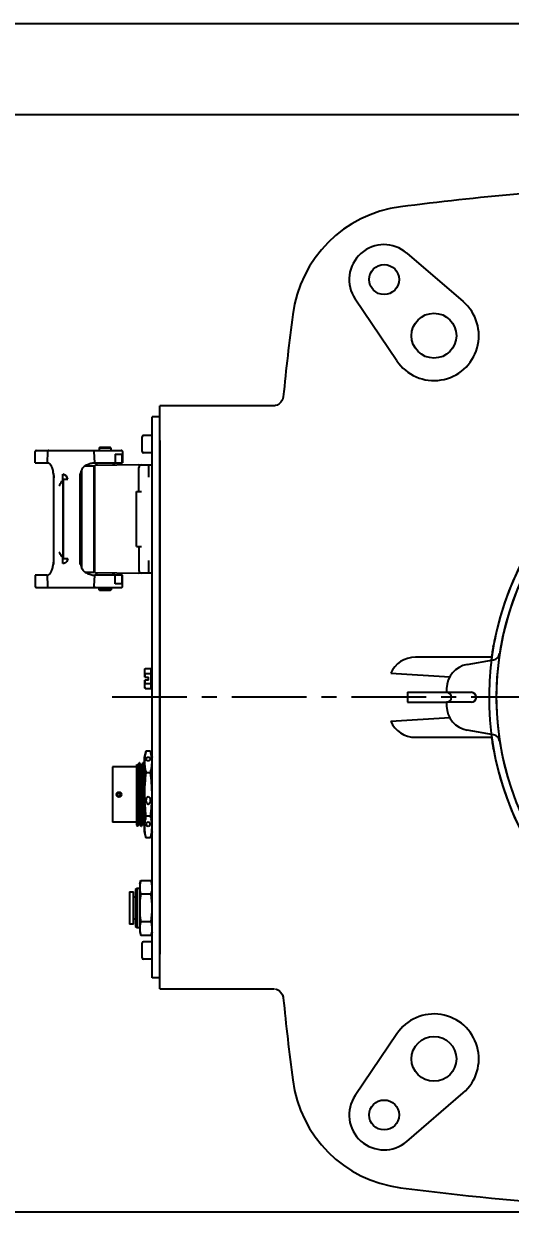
# Model space of a CAD drawing. Header units: millimetres. Extents: x 4086 to 10416, y 123 to 1549.
# Drawn here: x 6934.1 to 6982.8, y 425.5 to 544.6 of the extents above; entities that cross this region are included whole.
import ezdxf

# ---------------------------------------------------------------- set-up
doc = ezdxf.new("R2010")
doc.units = ezdxf.units.MM
doc.linetypes.add('CENTER', pattern=[0.6, 0.375, -0.075, 0.075, -0.075])
for name, color, linetype in [('中心线', 7, 'Continuous'), ('外形图', 7, 'Continuous'), ('尺寸标注', 7, 'Continuous')]:
    doc.layers.add(name, color=color, linetype=linetype)
doc.styles.add('思源黑', font='SourceHanSansCN-Normal.ttf')
doc.dimstyles.new('尺寸标注_1_4比例中六', dxfattribs={"dimtxt": 10, "dimasz": 8, "dimexe": 2, "dimexo": 1.5, "dimgap": 1, "dimtad": 1, "dimdec": 1, "dimlfac": 4, "dimdsep": 46, "dimtxsty": '思源黑', "dimcen": 0.09, "dimadec": 0, "dimazin": 0, "dimtp": 0.01, "dimtm": 0.01, "dimtfac": 1, "dimtdec": 1, "dimtofl": 0, "dimtmove": 0, "dimatfit": 3, "dimfxl": 1, "dimtolj": 1, "dimarcsym": 0})

# ---------------------------------------------------------------- blocks, each defined once
blk = doc.blocks.new('*D816')
at = {"layer": 'Defpoints', "color": 0}
for p in [(6872.97, 544.6), (7000.23, 544.6), (7008.47, 425.46)]:
    blk.add_point(p, dxfattribs=at)
at = {"layer": '尺寸标注', "color": 0, "lineweight": -2}
for p, q in [((6998.73, 544.6), (6870.97, 544.6)), ((6872.97, 433.46), (6872.97, 536.6)), ((7006.97, 425.46), (6870.97, 425.46))]:
    blk.add_line(p, q, dxfattribs=at)
at = {"layer": '尺寸标注', "color": 0}
for points in [[(6874.3, 536.6), (6871.64, 536.6), (6872.97, 544.6)], [(6871.64, 433.46), (6874.3, 433.46), (6872.97, 425.46)]]:
    blk.add_solid(points, dxfattribs=at)
at = {"layer": '尺寸标注', "color": 0, "insert": (6866.79, 485.03), "char_height": 10, "attachment_point": 5, "rotation": 90, "style": '思源黑'}
blk.add_mtext('\\A1;476.5', dxfattribs=at)
blk = doc.blocks.new('*D817')
at = {"layer": 'Defpoints', "color": 0}
for p in [(6899.27, 535.45), (7038.74, 535.45), (7009.2, 425.45)]:
    blk.add_point(p, dxfattribs=at)
at = {"layer": '尺寸标注', "color": 0, "lineweight": -2}
for p, q in [((7037.24, 535.45), (6897.27, 535.45)), ((6899.27, 433.45), (6899.27, 527.45)), ((7007.7, 425.45), (6897.27, 425.45))]:
    blk.add_line(p, q, dxfattribs=at)
at = {"layer": '尺寸标注', "color": 0}
for points in [[(6900.61, 527.45), (6897.94, 527.45), (6899.27, 535.45)], [(6897.94, 433.45), (6900.61, 433.45), (6899.27, 425.45)]]:
    blk.add_solid(points, dxfattribs=at)
at = {"layer": '尺寸标注', "color": 0, "insert": (6893.1, 480.45), "char_height": 10, "attachment_point": 5, "rotation": 90, "style": '思源黑'}
blk.add_mtext('\\A1;440', dxfattribs=at)

msp = doc.modelspace()

# ---------------------------------------------------------------- linework, layer by layer
at = {"layer": '中心线', "linetype": 'CENTER', "ltscale": 20}
msp.add_line((7238.425, 477.078), (6941.751, 477.078), dxfattribs=at)
at = {"layer": '外形图', "linetype": 'Continuous'}
for p, q in [((6972.483, 521.605), (6978.136, 516.738)), ((6971.469, 510.812), (6967.298, 516.996)), ((6946.95, 448.953), (6946.95, 505.203)), ((6947.7, 505.203), (6946.95, 505.203)), ((6947.7, 447.855), (6947.7, 506.302)), ((6959.207, 506.302), (6947.7, 506.302)), ((6959.22, 506.303), (6959.206, 506.302)), ((6945.95, 501.703), (6945.95, 503.203)), ((6946.95, 503.328), (6946.075, 503.328)), ((6947.7, 502.819), (6947.7, 451.337)), ((6935.225, 500.592), (6935.225, 501.703)), ((6935.35, 501.828), (6943.849, 501.828)), ((6936.453, 501.703), (6936.421, 500.592)), ((6936.453, 501.703), (6936.467, 501.703)), ((6941.088, 501.702), (6941.14, 501.703)), ((6941.211, 500.592), (6941.14, 501.703)), ((6941.675, 502.103), (6941.625, 502.053)), ((6941.625, 502.053), (6941.625, 501.828)), ((6942.825, 502.053), (6941.625, 502.053)), ((6942.775, 502.103), (6941.675, 502.103)), ((6942.825, 502.053), (6942.775, 502.103)), ((6942.825, 501.828), (6942.825, 502.053)), ((6943.975, 501.703), (6943.975, 500.592)), ((6935.225, 500.592), (6936.421, 500.592)), ((6941.211, 500.592), (6943.975, 500.592)), ((6941.238, 500.329), (6941.502, 500.592)), ((6942.947, 500.592), (6943.189, 500.351)), ((6943.238, 501.442), (6943.238, 500.592)), ((6943.238, 501.442), (6943.944, 501.442)), ((6943.944, 500.592), (6943.944, 501.442)), ((6946.95, 501.578), (6946.075, 501.578)), ((6937.102, 490.398), (6937.102, 499.509)), ((6939.727, 490.397), (6939.727, 499.509)), ((6939.851, 499.797), (6939.851, 490.109)), ((6940.199, 500.272), (6941.125, 500.272)), ((6941.125, 489.634), (6941.125, 500.272)), ((6941.125, 500.009), (6941.187, 500.009)), ((6945.625, 500.378), (6941.187, 500.328)), ((6941.187, 489.578), (6941.187, 500.328)), ((6945.624, 500.378), (6945.623, 500.378)), ((6945.625, 500.378), (6946.625, 500.378)), ((6945.625, 497.703), (6945.625, 500.128)), ((6946.625, 499.127), (6946.625, 500.376)), ((6946.625, 500.376), (6946.95, 500.376)), ((6937.977, 498.924), (6937.927, 498.92)), ((6937.927, 498.92), (6938.022, 498.914)), ((6938.022, 498.914), (6937.927, 498.907)), ((6937.927, 498.907), (6938.022, 498.901)), ((6938.022, 498.901), (6937.927, 498.893)), ((6937.927, 498.893), (6938.022, 498.887)), ((6938.022, 498.887), (6937.927, 498.88)), ((6937.927, 498.88), (6938.022, 498.874)), ((6938.022, 498.874), (6937.927, 498.866)), ((6937.927, 498.866), (6938.022, 498.86)), ((6938.022, 498.86), (6937.927, 498.853)), ((6937.927, 498.853), (6938.022, 498.847)), ((6938.022, 498.847), (6937.927, 498.84)), ((6937.927, 498.84), (6938.022, 498.833)), ((6938.022, 498.833), (6937.927, 498.826)), ((6937.927, 498.826), (6938.022, 498.82)), ((6938.022, 498.82), (6937.927, 498.813)), ((6937.927, 498.813), (6937.979, 498.809)), ((6938.022, 498.806), (6937.927, 498.799)), ((6937.927, 498.799), (6938.022, 498.793)), ((6938.022, 498.793), (6937.927, 498.786)), ((6937.927, 498.786), (6937.977, 498.783)), ((6937.977, 498.917), (6937.977, 498.932)), ((6937.977, 498.774), (6937.977, 498.783)), ((6937.977, 498.77), (6937.977, 491.136)), ((6938.022, 498.914), (6938.022, 490.992)), ((6945.375, 492.203), (6945.375, 497.703)), ((6945.375, 497.703), (6945.875, 497.703)), ((6939.814, 494.89), (6939.727, 494.905)), ((6939.814, 494.529), (6939.727, 494.513)), ((6939.814, 494.463), (6939.727, 494.479)), ((6939.814, 494.452), (6939.727, 494.463)), ((6939.814, 494.923), (6939.732, 494.937)), ((6939.814, 494.529), (6939.814, 494.923)), ((6939.814, 494.004), (6939.814, 494.463)), ((6939.814, 494.398), (6939.727, 494.413)), ((6939.814, 494.004), (6939.727, 493.988)), ((6939.814, 493.479), (6939.727, 493.494)), ((6939.727, 493.398), (6939.814, 493.413)), ((6939.814, 493.249), (6939.727, 493.265)), ((6939.814, 493.282), (6939.732, 493.296)), ((6939.814, 493.413), (6939.814, 493.479)), ((6939.814, 492.888), (6939.814, 493.282)), ((6939.814, 492.888), (6939.727, 492.873)), ((6939.814, 492.363), (6939.727, 492.379)), ((6939.814, 492.035), (6939.814, 492.363)), ((6945.375, 492.203), (6945.875, 492.203)), ((6945.625, 492.203), (6945.625, 489.778)), ((6937.977, 491.124), (6937.927, 491.121)), ((6937.927, 491.121), (6938.022, 491.113)), ((6938.022, 491.113), (6937.927, 491.107)), ((6937.927, 491.107), (6938.022, 491.1)), ((6937.979, 491.097), (6937.927, 491.094)), ((6937.927, 491.094), (6938.022, 491.087)), ((6938.022, 491.087), (6937.927, 491.08)), ((6937.927, 491.08), (6938.022, 491.073)), ((6938.022, 491.073), (6937.927, 491.067)), ((6937.927, 491.067), (6938.022, 491.06)), ((6938.022, 491.06), (6937.927, 491.053)), ((6937.927, 491.053), (6938.022, 491.046)), ((6938.022, 491.046), (6937.927, 491.04)), ((6937.927, 491.04), (6938.022, 491.033)), ((6938.022, 491.033), (6937.927, 491.027)), ((6937.927, 491.027), (6938.022, 491.019)), ((6938.022, 491.019), (6937.927, 491.013)), ((6937.927, 491.013), (6938.022, 491.006)), ((6938.022, 491.006), (6937.927, 491)), ((6937.927, 491), (6938.022, 490.992)), ((6938.022, 490.992), (6937.927, 490.986)), ((6937.927, 490.986), (6937.977, 490.982)), ((6937.977, 491.124), (6937.977, 491.133)), ((6937.977, 490.975), (6937.977, 490.989)), ((6937.977, 490.975), (6938.477, 490.975)), ((6937.977, 490.94), (6937.977, 490.972)), ((6939.814, 492.035), (6939.727, 492.02)), ((6939.814, 491.904), (6939.727, 491.919)), ((6939.814, 491.608), (6939.727, 491.593)), ((6939.814, 491.444), (6939.727, 491.46)), ((6939.814, 491.379), (6939.727, 491.363)), ((6939.814, 491.116), (6939.727, 491.132)), ((6939.814, 491.051), (6939.727, 491.035)), ((6939.814, 491.576), (6939.732, 491.561)), ((6939.814, 491.576), (6939.814, 491.904)), ((6939.814, 491.051), (6939.814, 491.444)), ((6941.187, 489.897), (6941.125, 489.897)), ((6946.625, 489.531), (6946.625, 490.779)), ((6935.225, 489.314), (6935.225, 488.203)), ((6936.421, 489.314), (6935.225, 489.314)), ((6936.421, 489.314), (6936.453, 488.203)), ((6940.199, 489.634), (6941.125, 489.634)), ((6941.14, 488.203), (6941.211, 489.314)), ((6941.187, 489.578), (6945.625, 489.528)), ((6943.975, 489.314), (6941.211, 489.314)), ((6941.238, 489.578), (6941.502, 489.314)), ((6942.947, 489.314), (6943.189, 489.556)), ((6943.238, 488.464), (6943.238, 489.314)), ((6943.944, 488.464), (6943.944, 489.314)), ((6943.975, 488.203), (6943.975, 489.314)), ((6945.623, 489.528), (6945.624, 489.528)), ((6946.625, 489.528), (6945.625, 489.528)), ((6946.95, 489.531), (6946.625, 489.531)), ((6935.35, 488.078), (6943.849, 488.078)), ((6936.467, 488.204), (6936.453, 488.203)), ((6941.14, 488.203), (6941.088, 488.204)), ((6941.625, 487.853), (6941.625, 488.078)), ((6941.675, 487.803), (6941.625, 487.853)), ((6942.825, 487.853), (6941.625, 487.853)), ((6941.675, 487.803), (6942.775, 487.803)), ((6942.825, 487.853), (6942.775, 487.803)), ((6942.825, 488.078), (6942.825, 487.853)), ((6943.944, 488.464), (6943.238, 488.464)), ((6980.974, 481.09), (6973.348, 481.09)), ((6978.526, 480.363), (6981.174, 480.83)), ((6946.2, 479.828), (6946.236, 479.964)), ((6946.2, 479.103), (6946.2, 479.828)), ((6946.2, 479.103), (6946.575, 479.103)), ((6946.236, 479.964), (6946.825, 479.964)), ((6946.236, 479.458), (6946.825, 479.458)), ((6946.575, 478.803), (6946.575, 479.103)), ((6946.825, 479.964), (6946.825, 477.943)), ((6946.95, 479.828), (6946.825, 479.828)), ((6970.884, 479.483), (6976.785, 479.122)), ((6946.2, 478.078), (6946.2, 478.803)), ((6946.575, 478.803), (6946.2, 478.803)), ((6946.2, 478.078), (6946.236, 477.943)), ((6946.236, 478.448), (6946.825, 478.448)), ((6946.236, 477.943), (6946.825, 477.943)), ((6946.95, 478.078), (6946.825, 478.078)), ((6972.54, 477.578), (6972.54, 476.578)), ((6972.54, 477.578), (6976.45, 477.578)), ((6972.54, 476.578), (6976.45, 476.578)), ((6976.453, 477.578), (6978.95, 477.578)), ((6978.95, 476.578), (6976.453, 476.578)), ((6970.884, 474.674), (6976.79, 475.035)), ((6973.348, 473.066), (6980.974, 473.066)), ((6981.174, 473.326), (6978.526, 473.793)), ((6981.785, 472.702), (6981.782, 472.719)), ((6946.326, 471.684), (6946.156, 471.049)), ((6946.156, 471.049), (6946.156, 463.607)), ((6946.78, 471.684), (6946.326, 471.684)), ((6946.78, 471.684), (6946.95, 471.049)), ((6942.981, 470.106), (6942.981, 464.55)), ((6945.356, 470.106), (6942.981, 470.106)), ((6945.419, 464.243), (6945.419, 470.352)), ((6945.47, 470.265), (6945.419, 470.352)), ((6945.468, 470.266), (6945.512, 470.266)), ((6945.647, 470.502), (6945.511, 470.267)), ((6945.648, 470.503), (6945.647, 470.502)), ((6945.684, 470.503), (6945.648, 470.503)), ((6945.684, 470.503), (6945.685, 470.502)), ((6945.821, 470.266), (6945.685, 470.502)), ((6945.82, 470.266), (6945.865, 470.266)), ((6945.822, 470.265), (6945.821, 470.266)), ((6946, 470.502), (6945.864, 470.267)), ((6946.001, 470.503), (6946, 470.502)), ((6946.037, 470.503), (6946.001, 470.503)), ((6946.037, 470.503), (6946.038, 470.502)), ((6946.156, 470.298), (6946.038, 470.502)), ((6946.184, 470.268), (6946.185, 470.266)), ((6946.185, 470.266), (6946.185, 470.263)), ((6946.78, 469.506), (6946.326, 469.506)), ((6945.456, 465.399), (6945.456, 464.285)), ((6946.78, 465.151), (6946.326, 465.151)), ((6945.356, 464.55), (6942.981, 464.55)), ((6945.419, 464.243), (6945.47, 464.155)), ((6945.472, 464.153), (6945.47, 464.155)), ((6945.507, 464.153), (6945.472, 464.153)), ((6945.507, 464.153), (6945.509, 464.155)), ((6945.509, 464.155), (6945.645, 464.39)), ((6945.644, 464.39), (6945.688, 464.39)), ((6945.686, 464.392), (6945.687, 464.39)), ((6945.687, 464.39), (6945.823, 464.155)), ((6945.825, 464.153), (6945.823, 464.155)), ((6945.86, 464.153), (6945.825, 464.153)), ((6945.86, 464.153), (6945.862, 464.155)), ((6945.862, 464.155), (6945.998, 464.39)), ((6945.997, 464.39), (6946.039, 464.39)), ((6946.039, 464.392), (6946.04, 464.39)), ((6946.04, 464.39), (6946.156, 464.19)), ((6946.156, 463.607), (6946.326, 462.973)), ((6946.171, 464.155), (6946.171, 464.153)), ((6946.95, 463.607), (6946.78, 462.973)), ((6946.935, 464.154), (6946.935, 464.155)), ((6946.78, 462.973), (6946.326, 462.973)), ((6945.7, 458.328), (6945.798, 458.696)), ((6945.798, 458.696), (6946.851, 458.696)), ((6946.95, 458.328), (6946.851, 458.696)), ((6944.687, 457.578), (6944.687, 454.328)), ((6944.687, 457.578), (6945.062, 457.578)), ((6945.062, 454.328), (6945.062, 457.578)), ((6945.287, 457.8), (6945.44, 457.953)), ((6945.287, 457.8), (6945.287, 454.107)), ((6945.44, 457.953), (6945.44, 453.953)), ((6945.44, 457.953), (6945.7, 457.953)), ((6945.7, 458.328), (6945.7, 453.578)), ((6945.062, 457.072), (6945.287, 457.072)), ((6946.851, 457.324), (6945.798, 457.324)), ((6945.062, 454.328), (6944.687, 454.328)), ((6945.287, 454.834), (6945.062, 454.834)), ((6945.44, 453.953), (6945.287, 454.107)), ((6945.7, 453.953), (6945.44, 453.953)), ((6946.851, 454.582), (6945.798, 454.582)), ((6945.7, 453.578), (6945.798, 453.211)), ((6946.851, 453.211), (6945.798, 453.211)), ((6946.95, 453.578), (6946.851, 453.211)), ((6945.95, 450.953), (6945.95, 452.453)), ((6946.95, 452.578), (6946.075, 452.578)), ((6946.95, 450.828), (6946.075, 450.828)), ((6947.7, 448.953), (6946.95, 448.953)), ((6947.7, 447.854), (6959.207, 447.854)), ((6959.313, 447.84), (6959.478, 447.785)), ((6960.092, 446.944), (6960.091, 446.948)), ((6971.469, 443.344), (6967.298, 437.16)), ((6972.483, 432.551), (6978.136, 437.418))]:
    msp.add_line(p, q, dxfattribs=at)
for points in [[(6959.474, 506.37), (6959.311, 506.316), (6959.22, 506.303)], [(6960.092, 507.211), (6960.085, 507.16), (6960.007, 506.9), (6959.86, 506.663), (6959.67, 506.483), (6959.474, 506.37)], [(6959.478, 447.785), (6959.671, 447.673), (6959.857, 447.497), (6960.004, 447.263), (6960.084, 447.002), (6960.091, 446.948)]]:
    msp.add_lwpolyline(points, dxfattribs=at)
for centre, radius in [((6970.2, 518.953), 1.5), ((6975.2, 513.328), 2.25), ((6946.549, 470.89), 0.197), ((6943.616, 467.328), 0.248), ((6943.616, 467.328), 0.149), ((6975.2, 440.828), 2.25), ((6970.2, 435.203), 1.5)]:
    msp.add_circle(centre, radius, dxfattribs=at)
for centre, radius, start, end in [((7010.2, 228.703), 300, 92.85325, 97.34693), ((6973.435, 513.843), 12.5, 97.34693, 172.65307), ((6970.2, 518.953), 3.5, 49.26917, 213.99791), ((6975.2, 513.328), 4.5, 213.99791, 49.26917), ((7258.575, 477.078), 300, 172.65307, 174.23512), ((6946.075, 503.203), 0.125, 90, 180), ((6935.35, 501.703), 0.125, 90, 180), ((6943.85, 501.703), 0.125, 0, 90.01563), ((6946.075, 501.703), 0.125, 180, 270), ((6932.181, 498.689), 4.929, 10.24043, 10.73805), ((6931.166, 498.509), 5.96, 8.85821, 10.21049), ((6937.976, 498.932), 0.501, 359.93091, 89.92913), ((6942.617, 499.028), 2.876, 169.21827, 170.98141), ((6942.137, 499.118), 2.388, 168.77852, 169.17097), ((6945.875, 500.128), 0.25, 90, 180), ((7010.2, 477.078), 29.483, 135.00693, 169.80534), ((7010.2, 477.078), 28.75, 136.37776, 251.9998), ((6932.186, 491.217), 4.924, 349.24749, 349.75977), ((6931.166, 491.398), 5.96, 349.78946, 351.14174), ((6942.578, 490.871), 2.836, 189.15677, 190.78682), ((6942.107, 490.783), 2.358, 190.82369, 191.41625), ((6945.875, 489.778), 0.25, 180, 270), ((6935.35, 488.203), 0.125, 180, 270), ((6943.85, 488.203), 0.125, 269.98437, 0), ((7010.2, 477.078), 29.5, 170.17757, 172.77387), ((6980.055, 482.5), 1.145, 340.14979, 349.78331), ((6981.043, 481.569), 0.75, 280, 351.24451), ((6978.96, 477.901), 2.5, 100, 178.49084), ((6947.476, 479.791), 1.284, 192.81799, 194.99382), ((6947.476, 478.116), 1.284, 165.00618, 167.18201), ((7010.2, 477.078), 33.75, 178.49084, 179.15114), ((6976.45, 477.078), 0.5, 270, 90), ((7010.2, 477.078), 33.75, 180.84886, 181.50916), ((6978.95, 477.078), 0.5, 270, 90), ((6978.96, 476.255), 2.5, 181.50916, 260), ((7010.2, 477.078), 29.5, 187.22613, 189.82243), ((6981.043, 472.588), 0.75, 10.04345, 80), ((6980.055, 471.657), 1.145, 10.21669, 19.85021), ((7010.2, 477.078), 29.483, 190.19466, 252.44148), ((6945.356, 470.17), 0.0635, 270, 0), ((7512.622, 477.041), 566.58, 180.98229, 181.15096), ((6945.356, 464.487), 0.0635, 0, 90), ((6946.075, 452.453), 0.125, 90, 180), ((6946.075, 450.953), 0.125, 180, 270), ((7258.575, 477.078), 300, 185.76488, 187.34693), ((6975.2, 440.828), 4.5, 310.73083, 146.00209), ((6973.435, 440.314), 12.5, 187.34693, 262.65307), ((6970.2, 435.203), 3.5, 146.00209, 310.73083), ((7010.2, 725.453), 300, 262.65307, 269.66886)]:
    msp.add_arc(centre, radius, start, end, dxfattribs=at)
at = {"layer": '外形图'}
for radius, start, end in [(29.483, 134.88566, 302.49417), (28.75, 136.35999, 303.5043)]:
    msp.add_arc((7010.2, 477.078), radius, start, end, dxfattribs=at)
at = {"layer": '外形图', "linetype": 'Continuous'}
for centre, major_axis, ratio, start_param, end_param in [((6973.38, 478.589), (2.65, -0.254), 0.9391871, 1.6725996, 2.8778315), ((6973.38, 475.568), (2.65, 0.254), 0.9391871, 3.4053538, 4.6105857), ((6946.549, 464.357), (0.197, 0), 1, 2.8758088, 4.712389), ((6946.549, 464.357), (0, 0.197), 1, 0, 1.3050125), ((6946.549, 464.357), (0.197, 0), 1, 0.2582287, 1.5707963), ((6946.549, 464.357), (0, 0.197), 1, 3.1415927, 4.9706177)]:
    msp.add_ellipse(centre, major_axis=major_axis, ratio=ratio, start_param=start_param, end_param=end_param, dxfattribs=at)
msp.add_ellipse((6946.549, 466.738), major_axis=(0, 0.394), ratio=0.5, dxfattribs=at)
for points, knots in [([(6936.572, 501.828), (6936.542, 501.828), (6936.477, 501.8), (6936.453, 501.735), (6936.453, 501.703)], [0, 0, 0, 0, 4354.3779918, 8843.4489036, 8843.4489036, 8843.4489036, 8843.4489036]), ([(6941.034, 501.828), (6941.062, 501.828), (6941.122, 501.796), (6941.14, 501.734), (6941.14, 501.703)], [0, 0, 0, 0, 4218.0583098, 8955.1762974, 8955.1762974, 8955.1762974, 8955.1762974]), ([(6936.421, 500.592), (6936.487, 500.592), (6936.639, 500.53), (6936.81, 500.316), (6936.939, 499.995), (6936.998, 499.746), (6937.024, 499.607)], [0, 0, 0, 0, 2550.3953371, 5883.1622169, 10283.2957374, 15701.6135429, 15701.6135429, 15701.6135429, 15701.6135429]), ([(6939.795, 499.582), (6939.828, 499.753), (6939.912, 500.005), (6940.146, 500.25), (6940.355, 500.372), (6940.575, 500.464), (6940.857, 500.552), (6941.072, 500.592), (6941.211, 500.592)], [0, 0, 0, 0, 6279.1875765, 9174.245251, 12075.1449587, 14961.3205086, 17758.0280432, 22758.1058588, 22758.1058588, 22758.1058588, 22758.1058588]), ([(6937.977, 498.967), (6937.979, 499.028), (6937.975, 499.184), (6937.977, 499.339), (6937.977, 499.433)], [0, 0, 0, 0, 3507.0602967, 8897.8650485, 8897.8650485, 8897.8650485, 8897.8650485]), ([(6937.638, 498.278), (6937.663, 498.336), (6937.72, 498.445), (6937.785, 498.55), (6937.811, 498.604)], [0, 0, 0, 0, 4560.850059, 8896.8455982, 8896.8455982, 8896.8455982, 8896.8455982]), ([(6937.811, 498.604), (6937.821, 498.626), (6937.858, 498.695), (6937.922, 498.757), (6937.977, 498.77)], [0, 0, 0, 0, 2658.9699083, 8899.3661122, 8899.3661122, 8899.3661122, 8899.3661122]), ([(6937.977, 498.934), (6937.974, 498.937), (6937.976, 498.949), (6937.976, 498.96), (6937.977, 498.967)], [0, 0, 0, 0, 2961.1829491, 8900.6169033, 8900.6169033, 8900.6169033, 8900.6169033]), ([(6937.977, 498.933), (6937.977, 498.933), (6937.976, 498.933), (6937.975, 498.934), (6937.975, 498.934)], [0, 0, 0, 0, 3297.8955213, 8900.7868956, 8900.7868956, 8900.7868956, 8900.7868956]), ([(6937.977, 498.932), (6937.977, 498.932), (6937.977, 498.932), (6937.977, 498.933), (6937.977, 498.933)], [0, 0, 0, 0, 4975.8107807, 8900.8200226, 8900.8200226, 8900.8200226, 8900.8200226]), ([(6937.978, 498.932), (6937.98, 498.936), (6937.992, 498.933), (6937.999, 498.932), (6938.003, 498.932)], [0, 0, 0, 0, 5607.0352454, 8901.0247666, 8901.0247666, 8901.0247666, 8901.0247666]), ([(6938.003, 498.932), (6938.006, 498.931), (6938.024, 498.931), (6938.042, 498.932), (6938.056, 498.932)], [0, 0, 0, 0, 1791.1814739, 8901.7441375, 8901.7441375, 8901.7441375, 8901.7441375]), ([(6938.056, 498.932), (6938.083, 498.932), (6938.223, 498.931), (6938.363, 498.932), (6938.477, 498.932)], [0, 0, 0, 0, 1694.114976, 8904.9938468, 8904.9938468, 8904.9938468, 8904.9938468]), ([(6937.811, 491.302), (6937.785, 491.356), (6937.72, 491.461), (6937.663, 491.571), (6937.638, 491.628)], [0, 0, 0, 0, 4361.4825224, 8949.0648673, 8949.0648673, 8949.0648673, 8949.0648673]), ([(6937.977, 491.136), (6937.96, 491.14), (6937.886, 491.173), (6937.837, 491.245), (6937.811, 491.302)], [0, 0, 0, 0, 1896.6863213, 8956.5962329, 8956.5962329, 8956.5962329, 8956.5962329]), ([(6937.977, 490.473), (6937.977, 490.523), (6937.976, 490.678), (6937.977, 490.834), (6937.977, 490.94)], [0, 0, 0, 0, 2843.9347449, 8961.7513412, 8961.7513412, 8961.7513412, 8961.7513412]), ([(6938.477, 490.975), (6938.476, 490.847), (6938.393, 490.643), (6938.173, 490.503), (6938.042, 490.469), (6937.977, 490.473)], [0, 0, 0, 0, 6238.7335047, 9416.2547296, 12585.3363375, 12585.3363375, 12585.3363375, 12585.3363375]), ([(6936.421, 489.314), (6936.487, 489.314), (6936.639, 489.376), (6936.81, 489.59), (6936.938, 489.91), (6936.997, 490.16), (6937.024, 490.298)], [0, 0, 0, 0, 2574.6093234, 5938.3052694, 10378.6922666, 15846.8629326, 15846.8629326, 15846.8629326, 15846.8629326]), ([(6939.796, 490.317), (6939.83, 490.147), (6939.915, 489.897), (6940.15, 489.654), (6940.425, 489.494), (6940.78, 489.37), (6941.073, 489.314), (6941.211, 489.314)], [0, 0, 0, 0, 5409.6873761, 7907.5099328, 10411.6386609, 15308.9872671, 19623.4102409, 19623.4102409, 19623.4102409, 19623.4102409]), ([(6936.453, 488.203), (6936.453, 488.172), (6936.477, 488.106), (6936.542, 488.078), (6936.572, 488.078)], [0, 0, 0, 0, 4540.733544, 8945.1997825, 8945.1997825, 8945.1997825, 8945.1997825]), ([(6941.14, 488.203), (6941.14, 488.172), (6941.122, 488.11), (6941.062, 488.078), (6941.034, 488.078)], [0, 0, 0, 0, 4791.3287568, 9057.7971499, 9057.7971499, 9057.7971499, 9057.7971499]), ([(6946.2, 479.711), (6946.2, 479.732), (6946.203, 479.817), (6946.219, 479.902), (6946.236, 479.964)], [0, 0, 0, 0, 2294.2611644, 9252.1494433, 9252.1494433, 9252.1494433, 9252.1494433]), ([(6946.224, 479.506), (6946.22, 479.523), (6946.206, 479.59), (6946.2, 479.659), (6946.2, 479.711)], [0, 0, 0, 0, 2335.0499405, 9254.2036898, 9254.2036898, 9254.2036898, 9254.2036898]), ([(6946.2, 478.195), (6946.2, 478.213), (6946.202, 478.282), (6946.213, 478.35), (6946.224, 478.401)], [0, 0, 0, 0, 2303.1395836, 9265.2560345, 9265.2560345, 9265.2560345, 9265.2560345]), ([(6946.236, 477.943), (6946.233, 477.954), (6946.221, 477.999), (6946.212, 478.045), (6946.208, 478.079)], [0, 0, 0, 0, 2334.5173412, 9268.2095312, 9268.2095312, 9268.2095312, 9268.2095312]), ([(6946.326, 471.684), (6946.295, 471.567), (6946.239, 471.333), (6946.185, 470.979), (6946.163, 470.623), (6946.174, 470.386), (6946.184, 470.268)], [0, 0, 0, 0, 4182.6736643, 8319.0016184, 12425.328695, 16529.2661306, 16529.2661306, 16529.2661306, 16529.2661306]), ([(6946.921, 470.267), (6946.932, 470.385), (6946.942, 470.622), (6946.921, 470.978), (6946.866, 471.333), (6946.811, 471.567), (6946.78, 471.684)], [0, 0, 0, 0, 4113.2087999, 8228.7467509, 12374.3403414, 16566.4102005, 16566.4102005, 16566.4102005, 16566.4102005]), ([(6945.573, 466.439), (6945.569, 466.66), (6945.562, 466.994), (6945.554, 467.441), (6945.547, 467.776), (6945.541, 468.106), (6945.534, 468.425), (6945.528, 468.73), (6945.522, 469.016), (6945.515, 469.28), (6945.509, 469.518), (6945.503, 469.698), (6945.499, 469.827), (6945.496, 469.912), (6945.492, 469.988), (6945.489, 470.055), (6945.486, 470.113), (6945.483, 470.162), (6945.48, 470.197), (6945.478, 470.22), (6945.476, 470.233), (6945.475, 470.245), (6945.473, 470.254), (6945.471, 470.26), (6945.47, 470.264), (6945.47, 470.265)], [0, 0, 0, 0, 14723.4378081, 22234.3272435, 29711.9985609, 37057.0965149, 44172.0648305, 50962.5317829, 57338.1741103, 63214.3924806, 68513.3580051, 73164.5303282, 75227.660726, 77106.3494299, 78794.6979256, 80286.9241313, 81578.0491623, 82664.2249343, 83541.7878218, 83901.4540111, 84208.1489445, 84461.7816448, 84662.3681849, 84810.1864124, 84906.3789718, 84906.3789718, 84906.3789718, 84906.3789718]), ([(6945.512, 470.266), (6945.512, 470.266), (6945.514, 470.265), (6945.514, 470.263), (6945.516, 470.26), (6945.517, 470.254), (6945.519, 470.245), (6945.52, 470.234), (6945.523, 470.214), (6945.525, 470.183), (6945.529, 470.138), (6945.532, 470.083), (6945.535, 470.019), (6945.538, 469.945), (6945.542, 469.863), (6945.545, 469.772), (6945.548, 469.672), (6945.553, 469.524), (6945.558, 469.32), (6945.565, 469.055), (6945.571, 468.767), (6945.578, 468.459), (6945.584, 468.135), (6945.591, 467.8), (6945.598, 467.459), (6945.606, 467.004), (6945.613, 466.664), (6945.617, 466.439)], [0, 0, 0, 0, 50.0462814, 92.9786027, 149.8444141, 307.172478, 523.9296091, 800.5186547, 1136.8938294, 1988.2022251, 3075.84968, 4396.7024847, 5945.9007818, 7718.3094194, 9708.2796275, 11908.583296, 14311.6630848, 16909.6710728, 22653.0647792, 29060.0866754, 36042.2210766, 43503.7092526, 51341.8341376, 59448.6296321, 67712.705725, 76020.2004897, 92309.3690453, 92309.3690453, 92309.3690453, 92309.3690453]), ([(6945.737, 467.328), (6945.733, 467.535), (6945.728, 467.842), (6945.72, 468.247), (6945.715, 468.539), (6945.709, 468.82), (6945.704, 469.087), (6945.698, 469.336), (6945.693, 469.566), (6945.687, 469.775), (6945.683, 469.934), (6945.679, 470.049), (6945.676, 470.126), (6945.673, 470.196), (6945.671, 470.259), (6945.668, 470.315), (6945.665, 470.364), (6945.663, 470.406), (6945.66, 470.44), (6945.657, 470.466), (6945.655, 470.484), (6945.653, 470.494), (6945.652, 470.498), (6945.651, 470.501), (6945.65, 470.502), (6945.649, 470.503), (6945.648, 470.503)], [0, 0, 0, 0, 17237.4529458, 25648.4885217, 33812.6814857, 41651.2654756, 49088.9463927, 56054.0257854, 62479.504973, 68303.6559939, 73470.2478861, 75791.2685425, 77930.0403354, 79881.0828268, 81639.7302795, 83202.1711908, 84564.6548216, 85723.5876115, 86676.5599417, 87421.9121697, 87958.3652916, 88148.2486905, 88286.5208233, 88336.8196176, 88375.1737277, 88421.8316824, 88421.8316824, 88421.8316824, 88421.8316824]), ([(6945.685, 470.502), (6945.686, 470.501), (6945.687, 470.498), (6945.688, 470.493), (6945.69, 470.486), (6945.692, 470.473), (6945.694, 470.452), (6945.697, 470.422), (6945.699, 470.385), (6945.702, 470.34), (6945.705, 470.289), (6945.707, 470.231), (6945.71, 470.166), (6945.714, 470.066), (6945.718, 469.926), (6945.724, 469.74), (6945.729, 469.532), (6945.734, 469.303), (6945.74, 469.056), (6945.745, 468.794), (6945.752, 468.418), (6945.761, 467.928), (6945.768, 467.531), (6945.772, 467.328)], [0, 0, 0, 0, 86.5167962, 215.7577906, 388.840019, 606.17885, 1173.9217583, 1918.3288091, 2837.993995, 3931.2665631, 5195.627631, 6628.0108624, 8225.3159804, 9984.0342038, 13968.3485911, 18544.5695711, 23669.9999363, 29297.630045, 35375.1465826, 41846.4150367, 48651.5983575, 63009.0328195, 77917.1574902, 77917.1574902, 77917.1574902, 77917.1574902]), ([(6945.926, 466.439), (6945.922, 466.66), (6945.915, 466.994), (6945.907, 467.441), (6945.9, 467.776), (6945.894, 468.106), (6945.887, 468.425), (6945.881, 468.73), (6945.874, 469.016), (6945.868, 469.28), (6945.862, 469.518), (6945.856, 469.698), (6945.852, 469.827), (6945.848, 469.912), (6945.845, 469.988), (6945.842, 470.055), (6945.839, 470.113), (6945.836, 470.162), (6945.833, 470.197), (6945.831, 470.22), (6945.829, 470.233), (6945.827, 470.245), (6945.826, 470.254), (6945.824, 470.26), (6945.823, 470.264), (6945.822, 470.265)], [0, 0, 0, 0, 14737.5741243, 22255.6778988, 29740.5055216, 37092.6498889, 44214.4040467, 51011.28468, 57393.0285803, 63274.7642176, 68578.5772209, 73234.1497698, 75299.0346615, 77179.5634036, 78869.3907517, 80362.7976195, 81655.2071218, 82742.2250841, 83620.3678446, 83980.4022511, 84287.4172567, 84541.2289013, 84741.8154455, 84889.5849061, 84985.8106001, 84985.8106001, 84985.8106001, 84985.8106001]), ([(6945.865, 470.266), (6945.865, 470.266), (6945.866, 470.265), (6945.867, 470.263), (6945.868, 470.26), (6945.87, 470.254), (6945.871, 470.245), (6945.873, 470.234), (6945.875, 470.214), (6945.878, 470.183), (6945.881, 470.138), (6945.885, 470.083), (6945.888, 470.019), (6945.891, 469.945), (6945.894, 469.863), (6945.898, 469.772), (6945.901, 469.672), (6945.905, 469.524), (6945.911, 469.32), (6945.918, 469.055), (6945.924, 468.767), (6945.931, 468.459), (6945.937, 468.135), (6945.944, 467.8), (6945.95, 467.459), (6945.959, 467.004), (6945.966, 466.664), (6945.97, 466.439)], [0, 0, 0, 0, 50.142017, 93.1541499, 150.108266, 307.6051145, 524.4853049, 801.268876, 1137.9566503, 1990.1379649, 3078.8112297, 4400.8445325, 5951.4819625, 7725.6245072, 9717.4084796, 11919.6868377, 14325.1392053, 16925.5391947, 22674.3168771, 29087.1581377, 36075.9434579, 43544.3683889, 51389.729123, 59504.1558347, 67775.9018014, 76091.159428, 92395.5088244, 92395.5088244, 92395.5088244, 92395.5088244]), ([(6946.089, 467.328), (6946.086, 467.535), (6946.08, 467.842), (6946.073, 468.247), (6946.068, 468.539), (6946.062, 468.82), (6946.057, 469.087), (6946.051, 469.336), (6946.046, 469.566), (6946.04, 469.775), (6946.036, 469.934), (6946.032, 470.049), (6946.029, 470.126), (6946.026, 470.196), (6946.023, 470.259), (6946.021, 470.315), (6946.018, 470.364), (6946.015, 470.406), (6946.013, 470.44), (6946.01, 470.466), (6946.008, 470.484), (6946.006, 470.494), (6946.004, 470.498), (6946.003, 470.501), (6946.003, 470.502), (6946.002, 470.503), (6946.001, 470.503)], [0, 0, 0, 0, 17253.5480743, 25672.5346179, 33844.2734277, 41690.2545603, 49134.8789361, 56106.4198174, 62538.0398419, 68367.4628827, 73539.0604472, 75862.1818852, 78002.8661254, 79955.8014573, 81716.1405367, 83280.0195798, 84643.7205787, 85803.7324493, 86757.6818698, 87503.7556462, 88040.5503609, 88230.5890161, 88369.0448572, 88419.4313988, 88457.8620739, 88504.6095006, 88504.6095006, 88504.6095006, 88504.6095006]), ([(6946.038, 470.502), (6946.039, 470.501), (6946.04, 470.498), (6946.041, 470.493), (6946.042, 470.486), (6946.044, 470.473), (6946.047, 470.452), (6946.049, 470.422), (6946.052, 470.385), (6946.055, 470.34), (6946.057, 470.289), (6946.06, 470.231), (6946.063, 470.166), (6946.066, 470.066), (6946.071, 469.926), (6946.076, 469.74), (6946.082, 469.532), (6946.087, 469.303), (6946.092, 469.056), (6946.098, 468.793), (6946.105, 468.418), (6946.114, 467.928), (6946.121, 467.531), (6946.125, 467.328)], [0, 0, 0, 0, 86.6000825, 215.9990359, 389.3520843, 607.0517818, 1175.5012392, 1920.6605048, 2841.2523316, 3935.6965678, 5201.3706577, 6635.169421, 8233.9625724, 9994.3921356, 13982.6126708, 18563.0611353, 23693.3358838, 29326.1655477, 35409.2354452, 41886.5088696, 48697.7922878, 63068.2500301, 77989.8192818, 77989.8192818, 77989.8192818, 77989.8192818]), ([(6946.326, 469.506), (6946.277, 469.145), (6946.218, 468.602), (6946.177, 467.874), (6946.166, 467.328), (6946.177, 466.782), (6946.218, 466.055), (6946.277, 465.511), (6946.326, 465.151)], [0, 0, 0, 0, 5943.4414066, 8915.4955486, 11887.5506986, 14859.6058487, 17831.6600026, 23775.1014068, 23775.1014068, 23775.1014068, 23775.1014068]), ([(6946.185, 470.263), (6946.197, 470.136), (6946.234, 469.881), (6946.292, 469.631), (6946.326, 469.506)], [0, 0, 0, 0, 4640.3965507, 9335.5752128, 9335.5752128, 9335.5752128, 9335.5752128]), ([(6946.78, 469.506), (6946.813, 469.631), (6946.872, 469.883), (6946.909, 470.139), (6946.921, 470.267)], [0, 0, 0, 0, 4704.1146249, 9353.1347201, 9353.1347201, 9353.1347201, 9353.1347201]), ([(6946.78, 465.151), (6946.828, 465.511), (6946.887, 466.055), (6946.929, 466.782), (6946.939, 467.328), (6946.929, 467.874), (6946.887, 468.602), (6946.828, 469.145), (6946.78, 469.506)], [0, 0, 0, 0, 5960.9447031, 8941.7514884, 11922.5592728, 14903.3670572, 17884.1738306, 23845.1185361, 23845.1185361, 23845.1185361, 23845.1185361]), ([(6945.419, 469.219), (6945.423, 468.92), (6945.429, 468.287), (6945.438, 467.316), (6945.446, 466.341), (6945.453, 465.702), (6945.456, 465.399)], [0, 0, 0, 0, 3871.8293243, 8225.3992619, 12597.0153651, 16527.8510547, 16527.8510547, 16527.8510547, 16527.8510547]), ([(6945.823, 464.155), (6945.823, 464.156), (6945.822, 464.159), (6945.82, 464.164), (6945.819, 464.171), (6945.817, 464.183), (6945.815, 464.204), (6945.812, 464.234), (6945.809, 464.272), (6945.807, 464.316), (6945.804, 464.368), (6945.801, 464.426), (6945.799, 464.491), (6945.795, 464.591), (6945.79, 464.731), (6945.785, 464.916), (6945.78, 465.125), (6945.774, 465.353), (6945.769, 465.6), (6945.764, 465.863), (6945.756, 466.238), (6945.747, 466.728), (6945.74, 467.126), (6945.737, 467.328)], [0, 0, 0, 0, 87.0327186, 217.077568, 391.2955702, 610.0812543, 1181.3658888, 1930.241218, 2855.4236585, 3955.3252573, 5227.3105166, 6668.2588424, 8275.0243792, 10044.2325612, 14052.3422026, 18655.6353995, 23811.5005776, 29472.4317708, 35585.855145, 42095.4558778, 48940.7420415, 63382.9702443, 78379.115602, 78379.115602, 78379.115602, 78379.115602]), ([(6945.772, 467.328), (6945.776, 467.122), (6945.781, 466.815), (6945.788, 466.41), (6945.794, 466.117), (6945.799, 465.836), (6945.805, 465.57), (6945.81, 465.321), (6945.816, 465.09), (6945.821, 464.882), (6945.826, 464.722), (6945.83, 464.607), (6945.832, 464.53), (6945.835, 464.46), (6945.838, 464.397), (6945.841, 464.341), (6945.843, 464.292), (6945.846, 464.251), (6945.849, 464.217), (6945.851, 464.19), (6945.854, 464.173), (6945.856, 464.162), (6945.857, 464.158), (6945.858, 464.155), (6945.859, 464.154), (6945.86, 464.153), (6945.86, 464.153)], [0, 0, 0, 0, 17319.8006616, 25771.0226306, 33974.2089386, 41850.2785041, 49323.4310198, 56321.8829933, 62777.9719434, 68629.9919875, 73821.3036387, 76153.5313711, 78302.2447237, 80262.5863963, 82029.9337887, 83599.7565658, 84968.4692879, 86133.1223925, 87090.8532068, 87839.5343431, 88378.4129429, 88569.3291173, 88708.4141962, 88758.992035, 88797.5369679, 88844.386683, 88844.386683, 88844.386683, 88844.386683]), ([(6946.156, 464.391), (6946.153, 464.461), (6946.147, 464.62), (6946.138, 464.887), (6946.13, 465.207), (6946.119, 465.719), (6946.105, 466.431), (6946.095, 467.02), (6946.089, 467.328)], [0, 0, 0, 0, 1702.6605813, 3887.4439288, 6506.9388686, 9504.2146523, 16364.5930067, 23874.9606445, 23874.9606445, 23874.9606445, 23874.9606445]), ([(6945.644, 464.39), (6945.644, 464.39), (6945.643, 464.391), (6945.642, 464.393), (6945.641, 464.395), (6945.64, 464.4), (6945.638, 464.405), (6945.637, 464.414), (6945.635, 464.428), (6945.633, 464.449), (6945.631, 464.474), (6945.628, 464.503), (6945.626, 464.537), (6945.624, 464.575), (6945.621, 464.634), (6945.617, 464.719), (6945.613, 464.833), (6945.608, 464.962), (6945.604, 465.106), (6945.6, 465.263), (6945.595, 465.434), (6945.591, 465.617), (6945.586, 465.81), (6945.58, 466.085), (6945.576, 466.296), (6945.573, 466.439)], [0, 0, 0, 0, 52.0554194, 137.3831878, 265.4511902, 438.7950225, 658.3341877, 924.4659705, 1597.1028244, 2457.1806568, 3503.793506, 4735.3007562, 6149.9404107, 7745.8868592, 9520.8639843, 13595.7441375, 18349.6373976, 23753.2236363, 29772.6515379, 36370.9935015, 43506.6139189, 51135.7671508, 59210.3150332, 67680.5824406, 85594.068594, 85594.068594, 85594.068594, 85594.068594]), ([(6945.617, 466.439), (6945.62, 466.299), (6945.626, 466.031), (6945.633, 465.702), (6945.639, 465.457), (6945.643, 465.289), (6945.647, 465.133), (6945.652, 464.991), (6945.656, 464.861), (6945.66, 464.747), (6945.664, 464.648), (6945.668, 464.575), (6945.671, 464.525), (6945.673, 464.493), (6945.675, 464.466), (6945.677, 464.443), (6945.68, 464.424), (6945.682, 464.409), (6945.683, 464.4), (6945.685, 464.394), (6945.686, 464.392), (6945.686, 464.392)], [0, 0, 0, 0, 14488.549512, 27908.9150116, 34118.4869382, 39944.666894, 45352.9877509, 50312.0212248, 54791.7437045, 58766.6710165, 62212.7293429, 65110.1133902, 66347.8486467, 67442.2245644, 68391.7025669, 69195.3127281, 69852.2122071, 70361.7752599, 70724.0030144, 70850.5951656, 70942.0143654, 70942.0143654, 70942.0143654, 70942.0143654]), ([(6945.997, 464.39), (6945.996, 464.39), (6945.995, 464.391), (6945.994, 464.393), (6945.993, 464.395), (6945.992, 464.4), (6945.991, 464.405), (6945.99, 464.414), (6945.988, 464.428), (6945.986, 464.449), (6945.983, 464.474), (6945.981, 464.503), (6945.979, 464.537), (6945.977, 464.575), (6945.974, 464.634), (6945.97, 464.719), (6945.966, 464.833), (6945.961, 464.962), (6945.957, 465.106), (6945.952, 465.263), (6945.948, 465.434), (6945.944, 465.617), (6945.939, 465.81), (6945.933, 466.085), (6945.929, 466.296), (6945.926, 466.439)], [0, 0, 0, 0, 52.0462678, 137.3249256, 265.4451534, 438.9768518, 658.8070512, 925.295718, 1598.6895444, 2459.3749396, 3506.8333724, 4739.6235213, 6155.7331439, 7753.08247, 9529.5376864, 13608.4162533, 18366.5764725, 23775.2994038, 29800.2695111, 36404.7753011, 43547.045079, 51183.2697453, 59265.3638183, 67743.4755345, 85673.6303456, 85673.6303456, 85673.6303456, 85673.6303456]), ([(6945.97, 466.439), (6945.973, 466.299), (6945.978, 466.031), (6945.986, 465.702), (6945.991, 465.457), (6945.996, 465.289), (6946, 465.133), (6946.004, 464.991), (6946.009, 464.861), (6946.013, 464.747), (6946.017, 464.648), (6946.021, 464.575), (6946.024, 464.525), (6946.026, 464.493), (6946.028, 464.466), (6946.03, 464.443), (6946.032, 464.424), (6946.034, 464.409), (6946.036, 464.4), (6946.038, 464.394), (6946.039, 464.392), (6946.039, 464.392)], [0, 0, 0, 0, 14502.1780217, 27935.1006107, 34150.5338015, 39982.0120392, 45395.6210141, 50358.9434584, 54843.1592812, 58821.513278, 62270.8727358, 65170.9576483, 66409.5472853, 67504.9486944, 68455.5802843, 69259.9522771, 69917.191735, 70427.0109476, 70789.7013461, 70916.5277225, 71008.0771866, 71008.0771866, 71008.0771866, 71008.0771866]), ([(6945.456, 465.399), (6945.458, 465.307), (6945.462, 465.133), (6945.467, 464.921), (6945.472, 464.767), (6945.475, 464.664), (6945.478, 464.57), (6945.481, 464.485), (6945.485, 464.409), (6945.488, 464.343), (6945.491, 464.286), (6945.494, 464.24), (6945.497, 464.207), (6945.499, 464.187), (6945.501, 464.175), (6945.502, 464.166), (6945.504, 464.16), (6945.505, 464.156), (6945.506, 464.155), (6945.507, 464.153), (6945.507, 464.153)], [0, 0, 0, 0, 14874.9906223, 28188.6490237, 34204.0489649, 39765.5057058, 44854.7969068, 49454.4669813, 53550.289948, 57128.9372667, 60178.0001174, 62688.669306, 64653.3053126, 65428.8023465, 66066.0342378, 66565.2482563, 66927.3806971, 67057.9683808, 67156.109358, 67267.8886777, 67267.8886777, 67267.8886777, 67267.8886777]), ([(6946.326, 465.151), (6946.282, 464.987), (6946.227, 464.739), (6946.183, 464.405), (6946.173, 464.238), (6946.171, 464.155)], [0, 0, 0, 0, 6604.827923, 9871.4841386, 13122.7138981, 13122.7138981, 13122.7138981, 13122.7138981]), ([(6946.935, 464.155), (6946.932, 464.239), (6946.922, 464.406), (6946.879, 464.739), (6946.823, 464.987), (6946.78, 465.151)], [0, 0, 0, 0, 3259.0085893, 6533.4854653, 13154.1104087, 13154.1104087, 13154.1104087, 13154.1104087]), ([(6945.47, 464.155), (6945.47, 464.156), (6945.468, 464.161), (6945.466, 464.169), (6945.465, 464.18), (6945.463, 464.195), (6945.461, 464.213), (6945.459, 464.243), (6945.457, 464.268), (6945.456, 464.285)], [0, 0, 0, 0, 1076.7400834, 2820.9455505, 5247.6162478, 8360.340924, 12157.0187524, 16634.0269083, 27612.0461344, 27612.0461344, 27612.0461344, 27612.0461344]), ([(6946.171, 464.153), (6946.168, 464.055), (6946.171, 463.857), (6946.201, 463.56), (6946.253, 463.265), (6946.3, 463.07), (6946.326, 462.973)], [0, 0, 0, 0, 4126.7960103, 8268.0353802, 12440.4357316, 16653.0762802, 16653.0762802, 16653.0762802, 16653.0762802]), ([(6946.78, 462.973), (6946.806, 463.07), (6946.853, 463.265), (6946.905, 463.561), (6946.934, 463.857), (6946.937, 464.055), (6946.935, 464.154)], [0, 0, 0, 0, 4221.5331466, 8402.7305842, 12552.6999364, 16688.209329, 16688.209329, 16688.209329, 16688.209329]), ([(6945.798, 458.696), (6945.783, 458.639), (6945.728, 458.415), (6945.7, 458.183), (6945.7, 458.01)], [0, 0, 0, 0, 2388.1182604, 9432.3629505, 9432.3629505, 9432.3629505, 9432.3629505]), ([(6946.927, 458.326), (6946.923, 458.357), (6946.904, 458.481), (6946.876, 458.604), (6946.851, 458.696)], [0, 0, 0, 0, 2349.9071081, 9463.5567569, 9463.5567569, 9463.5567569, 9463.5567569]), ([(6945.7, 458.01), (6945.7, 457.953), (6945.709, 457.721), (6945.753, 457.492), (6945.798, 457.324)], [0, 0, 0, 0, 2340.457385, 9438.4516796, 9438.4516796, 9438.4516796, 9438.4516796]), ([(6946.851, 457.324), (6946.866, 457.381), (6946.921, 457.606), (6946.95, 457.837), (6946.95, 458.01)], [0, 0, 0, 0, 2398.0572269, 9471.6189372, 9471.6189372, 9471.6189372, 9471.6189372]), ([(6945.798, 454.582), (6945.783, 454.525), (6945.728, 454.301), (6945.7, 454.069), (6945.7, 453.896)], [0, 0, 0, 0, 2398.3434984, 9472.7496256, 9472.7496256, 9472.7496256, 9472.7496256]), ([(6946.95, 453.896), (6946.95, 453.954), (6946.941, 454.185), (6946.896, 454.414), (6946.851, 454.582)], [0, 0, 0, 0, 2357.2108309, 9506.0139396, 9506.0139396, 9506.0139396, 9506.0139396]), ([(6945.722, 453.581), (6945.726, 453.55), (6945.745, 453.425), (6945.773, 453.302), (6945.798, 453.211)], [0, 0, 0, 0, 2354.7586072, 9483.0947367, 9483.0947367, 9483.0947367, 9483.0947367]), ([(6946.851, 453.211), (6946.866, 453.267), (6946.92, 453.49), (6946.949, 453.719), (6946.95, 453.891)], [0, 0, 0, 0, 2408.1715072, 9512.2397885, 9512.2397885, 9512.2397885, 9512.2397885])]:
    msp.add_open_spline(points, degree=3, knots=knots, dxfattribs=at)
for points in [[(6937.055, 499.426), (6937.072, 499.315), (6937.087, 499.204), (6937.102, 499.092)], [(6939.727, 499.092), (6939.742, 499.221), (6939.756, 499.351), (6939.776, 499.479)], [(6937.055, 490.48), (6937.072, 490.591), (6937.087, 490.703), (6937.102, 490.814)], [(6939.727, 490.814), (6939.742, 490.683), (6939.756, 490.551), (6939.777, 490.42)], [(6946.236, 479.458), (6946.22, 479.341), (6946.208, 479.222), (6946.203, 479.103)], [(6946.208, 478.079), (6946.202, 478.118), (6946.2, 478.157), (6946.2, 478.195)], [(6946.203, 478.803), (6946.208, 478.684), (6946.22, 478.566), (6946.236, 478.448)], [(6946.95, 458.016), (6946.949, 458.119), (6946.942, 458.223), (6946.927, 458.326)], [(6945.798, 457.324), (6945.737, 456.87), (6945.7, 456.411), (6945.7, 455.953)], [(6946.95, 455.953), (6946.95, 456.411), (6946.912, 456.87), (6946.851, 457.324)], [(6945.7, 455.953), (6945.7, 455.495), (6945.737, 455.036), (6945.798, 454.582)], [(6946.851, 454.582), (6946.912, 455.036), (6946.95, 455.495), (6946.95, 455.953)], [(6945.7, 453.896), (6945.7, 453.791), (6945.707, 453.685), (6945.722, 453.581)]]:
    msp.add_open_spline(points, degree=3, dxfattribs=at)

# ---------------------------------------------------------------- dimensions: what is measured, and where the dimension line sits
at = {"layer": '尺寸标注'}
for base, p1, p2, picture, middle in [((6872.97, 544.595), (7008.466, 425.458), (7000.231, 544.595), '*D816', (6866.793, 485.027)), ((6899.275, 535.453), (7009.199, 425.455), (7038.743, 535.453), '*D817', (6893.097, 480.454))]:
    dim = msp.add_linear_dim(base=base, p1=p1, p2=p2, angle=90, dimstyle='尺寸标注_1_4比例中六', dxfattribs=at)
    dim.commit()
    dim.dimension.update_dxf_attribs({"geometry": picture, "text_midpoint": middle})

doc.saveas('drawing.dxf')
